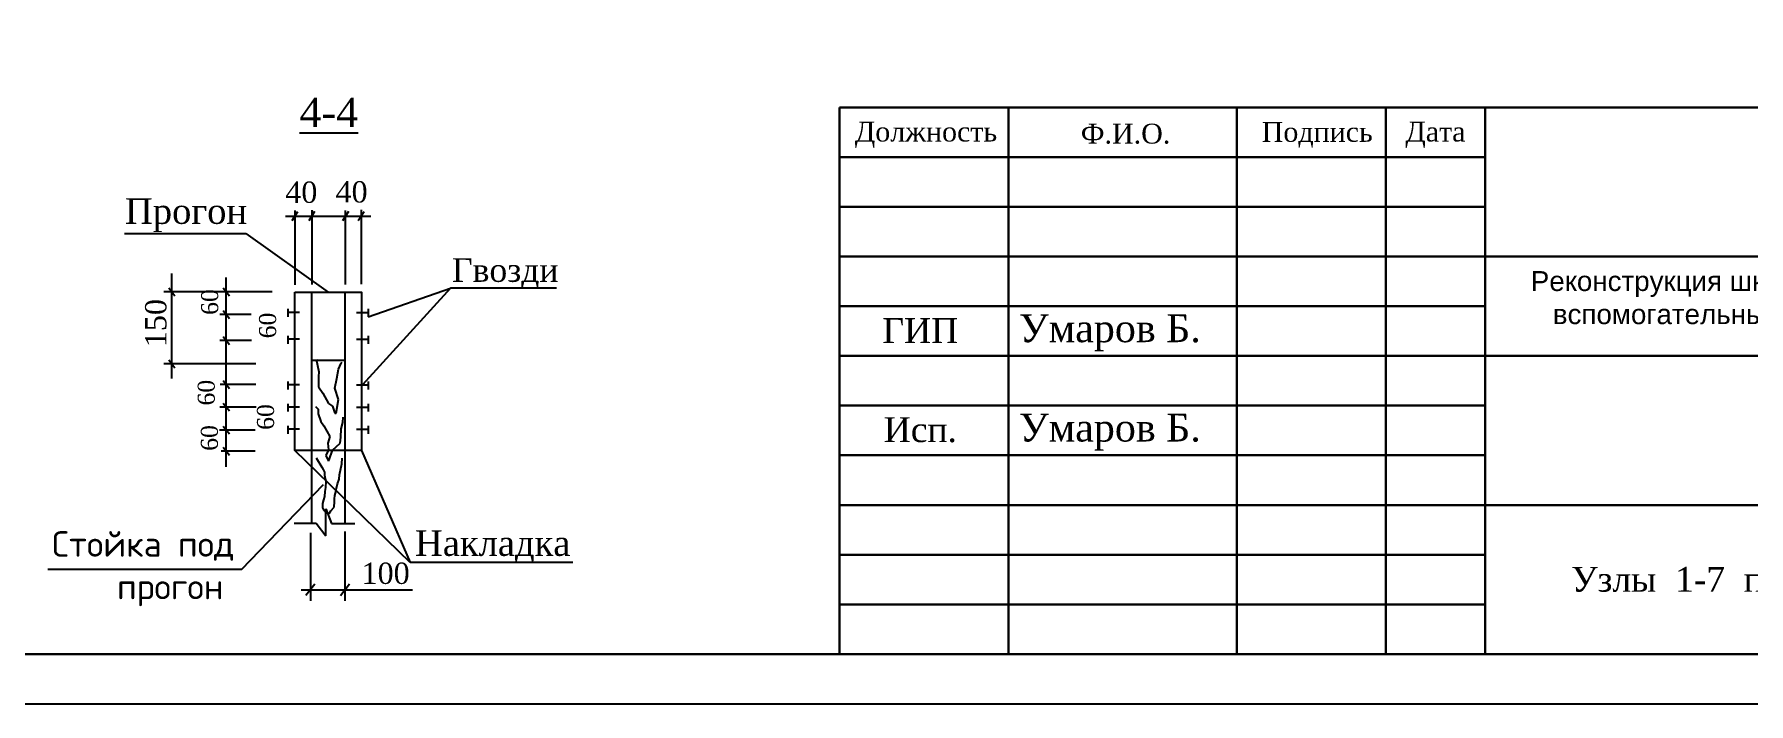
# Model space of a CAD drawing. Header units: millimetres. Extents: x 572274 to 2241483, y -888675 to -304135.
# Drawn here: x 1905251 to 1922516, y -645507 to -638770 of the extents above; entities that cross this region are included whole.
import ezdxf

# ---------------------------------------------------------------- set-up
doc = ezdxf.new("R2010")
doc.units = ezdxf.units.MM
doc.linetypes.add('ACAD_ISO02W100', pattern=[15, 12, -3])
doc.layers.add('стены', color=250, linetype='Continuous', lineweight=30)
doc.styles.add('ISOCPEUR', font='isocpeui.ttf', dxfattribs={"height": 300})
doc.styles.get("Standard").update_dxf_attribs({"font": 'isocpeur.ttf'})
doc.styles.add('WMF-Times New Roman0', font='times.ttf')

# ---------------------------------------------------------------- blocks, each defined once
blk = doc.blocks.new('12')
at = {"color": 5, "lineweight": 30}
for p, q in [((4038680, 3054550), (4038680, 3049050)), ((4038680, 3054550), (4038680, 3049050)), ((4038680, 3054550), (4038680, 3049050)), ((4057180, 3054550), (4038680, 3054550)), ((4057180, 3054550), (4038680, 3054550)), ((4057180, 3054550), (4038680, 3054550)), ((4040380, 3054550), (4040380, 3049050)), ((4040380, 3054550), (4040380, 3049050)), ((4042680, 3054550), (4042680, 3049050)), ((4044180, 3054550), (4044180, 3049050)), ((4045180, 3054550), (4045180, 3049050)), ((4045180, 3054050), (4038680, 3054050)), ((4045180, 3053550), (4038680, 3053550)), ((4057180, 3053050), (4038680, 3053050)), ((4045180, 3052550), (4038680, 3052550)), ((4038680, 3052050), (4057180, 3052050)), ((4038680, 3051550), (4045180, 3051550)), ((4038680, 3051050), (4045180, 3051050)), ((4038680, 3050550), (4057180, 3050550)), ((4038680, 3050050), (4045180, 3050050)), ((4038680, 3049550), (4045180, 3049550)), ((4038680, 3049050), (4057180, 3049050))]:
    blk.add_line(p, q, dxfattribs=at)

msp = doc.modelspace()

# ---------------------------------------------------------------- linework, layer by layer
at = {"lineweight": 25, "ltscale": 100}
msp.add_lwpolyline([(1890361.068, -645507.415), (1932361.068, -645507.415), (1932361.068, -615807.415), (1890361.068, -615807.415)], close=True, dxfattribs=at)
at = {"color": 1, "lineweight": 30}
msp.add_lwpolyline([(1892361.068, -645007.415), (1931861.068, -645007.415), (1931861.068, -616307.415), (1892361.068, -616307.415)], close=True, dxfattribs=at)
at = {"layer": 'стены', "color": 0, "linetype": 'ByBlock', "lineweight": -2, "ltscale": 3}
for p, q in [((1907781.681, -640599.922), (1908641.299, -640599.922)), ((1907902.011, -640557.433), (1907843.258, -640648.771)), ((1907873.327, -640543.314), (1907873.327, -641292.163)), ((1908073.92, -640555.257), (1908015.168, -640646.596)), ((1908044.493, -640539.509), (1908044.493, -641288.358)), ((1908413.387, -640555.257), (1908354.635, -640646.596)), ((1908383.007, -640543.314), (1908383.007, -641288.358)), ((1908572.243, -640557.433), (1908513.49, -640648.771)), ((1908543.121, -640535.74), (1908543.121, -641284.589)), ((1906159.286, -640775.862), (1907382.602, -640775.862)), ((1907382.602, -640775.862), (1908209.256, -641364.273)), ((1906633.61, -641179.265), (1906633.61, -642234.883)), ((1907181.145, -641218.043), (1907181.145, -643122.463)), ((1906555.938, -641358.064), (1907647.703, -641358.064)), ((1906604.837, -641321.218), (1906667.484, -641401.442)), ((1907152.372, -641321.218), (1907215.019, -641401.442)), ((1909442.581, -641323.781), (1908554.736, -642299.754)), ((1908613.176, -641614.273), (1909442.581, -641323.781)), ((1910510.195, -641323.781), (1909442.581, -641323.781)), ((1907152.372, -641551.742), (1907215.019, -641631.966)), ((1907922.763, -641568.962), (1907804.79, -641568.962)), ((1907805.337, -641534.029), (1907805.337, -641614.273)), ((1908495.749, -641568.962), (1908613.723, -641568.962)), ((1908613.176, -641534.029), (1908613.176, -641614.273)), ((1907119.356, -641588.588), (1907435.152, -641588.588)), ((1907119.356, -641847.906), (1907437.164, -641847.906)), ((1907152.372, -641811.059), (1907215.019, -641891.283)), ((1907922.763, -641839.432), (1907804.79, -641839.432)), ((1907805.337, -641804.499), (1907805.337, -641884.743)), ((1908495.749, -641839.432), (1908613.723, -641839.432)), ((1908613.176, -641804.499), (1908613.176, -641884.743)), ((1906556.008, -642083.978), (1907481.569, -642083.978)), ((1906604.837, -642047.132), (1906667.484, -642127.356)), ((1908089.956, -642040.157), (1908116.214, -642168.771)), ((1908315.823, -642139.897), (1908342.089, -642079.529)), ((1908342.089, -642079.529), (1908349.966, -642069.031)), ((1907152.372, -642256.095), (1907215.019, -642336.319)), ((1908116.214, -642168.771), (1908113.585, -642213.392)), ((1908113.585, -642213.392), (1908113.585, -642318.386)), ((1908276.423, -642331.508), (1908297.433, -642234.393)), ((1908297.433, -642234.393), (1908315.823, -642139.897)), ((1907123.442, -642292.941), (1907481.474, -642292.941)), ((1907922.763, -642299.754), (1907804.79, -642299.754)), ((1907805.337, -642264.821), (1907805.337, -642345.065)), ((1908113.585, -642318.386), (1908158.242, -642381.378)), ((1908158.242, -642381.378), (1908213.394, -642486.372)), ((1908315.823, -642444.375), (1908276.423, -642331.508)), ((1908495.749, -642299.754), (1908613.723, -642299.754)), ((1908613.176, -642264.821), (1908613.176, -642345.065)), ((1907119.417, -642518.08), (1907485.499, -642518.08)), ((1907152.372, -642481.234), (1907215.019, -642561.458)), ((1907922.763, -642522.844), (1907804.79, -642522.844)), ((1907805.337, -642487.911), (1907805.337, -642568.155)), ((1908082.036, -642515.081), (1908108.328, -642544.635)), ((1908108.328, -642544.635), (1908108.328, -642590.606)), ((1908108.328, -642590.606), (1908137.9, -642667.77)), ((1908213.394, -642486.372), (1908252.785, -642512.617)), ((1908252.785, -642512.617), (1908276.423, -642583.487)), ((1908276.423, -642583.487), (1908289.556, -642583.487)), ((1908289.556, -642583.487), (1908315.823, -642444.375)), ((1908495.749, -642522.844), (1908613.723, -642522.844)), ((1908613.176, -642487.911), (1908613.176, -642568.155)), ((1907117.465, -642749.639), (1907475.497, -642749.639)), ((1907152.372, -642712.793), (1907215.019, -642793.016)), ((1907922.763, -642744.585), (1907804.79, -642744.585)), ((1907805.337, -642709.652), (1907805.337, -642789.896)), ((1908137.9, -642667.77), (1908165.823, -642712.101)), ((1908165.823, -642712.101), (1908226.614, -642817.18)), ((1908336.685, -642825.388), (1908341.612, -642740.016)), ((1908341.612, -642740.016), (1908356.393, -642675.984)), ((1908356.393, -642675.984), (1908362.969, -642625.084)), ((1908495.749, -642744.585), (1908613.723, -642744.585)), ((1908613.176, -642709.652), (1908613.176, -642789.896)), ((1907152.372, -642924.21), (1907215.019, -643004.434)), ((1908226.614, -642817.18), (1908206.897, -642886.141)), ((1908206.897, -642886.141), (1908213.472, -642953.458)), ((1908254.537, -642955.097), (1908331.758, -642884.496)), ((1908331.758, -642884.496), (1908336.685, -642825.388)), ((1907131.579, -642961.056), (1907475.532, -642961.056)), ((1909036.926, -644086.589), (1907874.125, -642960.401)), ((1908090.147, -643034.421), (1908146.002, -643128.007)), ((1908213.472, -642953.458), (1908185.54, -643010.921)), ((1908185.54, -643010.921), (1908215.112, -643065.1)), ((1908215.112, -643065.1), (1908220.039, -643051.968)), ((1908220.039, -643051.968), (1908254.537, -642955.097)), ((1908323.43, -643205.172), (1908348.075, -643093.524)), ((1908348.075, -643093.524), (1908351.362, -643036.061)), ((1908545.116, -642960.401), (1909036.926, -644086.589)), ((1908146.002, -643128.007), (1908159.127, -643149.998)), ((1908159.127, -643149.998), (1908172.286, -643177.262)), ((1908172.286, -643177.262), (1908172.286, -643206.816)), ((1908172.286, -643206.816), (1908187.076, -643270.849)), ((1908187.076, -643270.849), (1908182.149, -643329.952)), ((1908292.219, -643352.942), (1908305.361, -643295.474)), ((1908305.361, -643295.474), (1908321.791, -643246.219)), ((1908321.791, -643246.219), (1908323.43, -643205.172)), ((1907336.878, -644156.99), (1908161.911, -643301.037)), ((1908162.431, -643454.736), (1908154.217, -643494.139)), ((1908173.934, -643421.898), (1908162.431, -643454.736)), ((1908175.573, -643370.998), (1908173.934, -643421.898)), ((1908182.149, -643329.952), (1908175.573, -643370.998)), ((1908272.502, -643446.528), (1908275.79, -643413.69)), ((1908272.502, -643472.798), (1908272.502, -643446.528)), ((1908275.79, -643413.69), (1908284.005, -643389.06)), ((1908284.005, -643389.06), (1908292.219, -643352.942)), ((1908154.217, -643494.139), (1908154.217, -643536.83)), ((1908154.217, -643536.83), (1908167.359, -643561.455)), ((1908167.359, -643561.455), (1908177.213, -643569.663)), ((1908177.213, -643569.663), (1908182.149, -643572.948)), ((1908185.983, -643819.643), (1908185.983, -643545.298)), ((1908185.983, -643545.298), (1908244.006, -643692.509)), ((1908221.574, -643594.293), (1908236.364, -643566.384)), ((1908236.364, -643566.384), (1908270.863, -643528.617)), ((1908270.863, -643528.617), (1908272.502, -643472.798)), ((1907869.068, -643690.279), (1908087.779, -643690.279)), ((1908031.611, -643786.195), (1908031.611, -644471.571)), ((1908087.779, -643690.279), (1908185.983, -643819.643)), ((1908244.006, -643692.509), (1908478.348, -643692.509)), ((1908378.635, -643773.807), (1908378.635, -644471.571)), ((1907336.878, -644156.99), (1905387.728, -644156.99)), ((1910674.388, -644086.589), (1909036.926, -644086.589)), ((1908077.243, -644303.338), (1907986.339, -644420.145)), ((1908425.418, -644304.83), (1908334.515, -644421.637)), ((1909059.506, -644363.733), (1907938.993, -644363.733))]:
    msp.add_line(p, q, dxfattribs=at)
for points in [[(1907874.125, -641364.273), (1908544.387, -641364.273), (1908545.116, -642960.401), (1907874.125, -642960.401)], [(1908047.095, -641364.273), (1908378.028, -641364.273), (1908378.028, -642052.554), (1908047.095, -642052.554)]]:
    msp.add_lwpolyline(points, close=True, dxfattribs=at)
for points in [[(1908047.095, -643690.279), (1908047.095, -641364.273)], [(1908378.791, -641364.273), (1908378.791, -643692.509)]]:
    msp.add_lwpolyline(points, dxfattribs=at)

# ---------------------------------------------------------------- block references
msp.add_blockref('12', (-2125318.932, -3694057.772))

# ---------------------------------------------------------------- texts
at = {"linetype": 'ACAD_ISO02W100', "ltscale": 70, "style": 'WMF-Times New Roman0'}
msp.add_text('Узлы  1-7  по устройству кровли.', height=250, dxfattribs=at).set_placement((1920726.945, -644380.759))
at = {"color": 0, "linetype": 'ByBlock', "lineweight": 25, "insert": (1907921.068, -639407.891), "char_height": 293.75058, "width": 3036.74679, "attachment_point": 1}
msp.add_mtext('{\\fTimes New Roman|b0|i0|c204|p18;\\L4-4}', dxfattribs=at)
at = {"color": 1, "linetype": 'ByBlock', "ltscale": 30, "char_height": 200, "attachment_point": 5}
for s, insert, width in [('{\\fTimes New Roman|b0|i0|c204|p18;\\C256;Должность}', (1914230.587, -639782.04), 2025.66353), ('{\\fTimes New Roman|b0|i0|c204|p18;\\C256;Ф\\fTimes New Roman|b0|i0|c161|p18;.\\fTimes New Roman|b0|i0|c204|p18;И\\fTimes New Roman|b0|i0|c161|p18;.\\fTimes New Roman|b0|i0|c204|p18;О\\fTimes New Roman|b0|i0|c161|p18;.}', (1916240.587, -639772.04), 1404.02516), ('{\\fTimes New Roman|b0|i0|c204|p18;\\C256;Подпись}', (1918170.587, -639782.04), 1404.02516), ('{\\fTimes New Roman|b0|i0|c204|p18;\\C256;Дата}', (1919360.587, -639782.04), 1404.02516)]:
    msp.add_mtext(s, dxfattribs=dict(at, insert=insert, width=width))
at = {"color": 0, "linetype": 'ByBlock', "lineweight": 30, "attachment_point": 1}
for s, insert, char_height, width in [('{\\fTimes New Roman|b0|i0|c204|p18;40}', (1907778.062, -640252.325), 214.18156, 4776.91977), ('{\\fTimes New Roman|b0|i0|c204|p18;40}', (1908284.383, -640248.81), 214.18156, 4776.91977), ('{\\fTimes New Roman|b0|i0|c204|p18;Прогон }', (1906164.055, -640420.975), 257.01787, 4776.91977), ('{\\fTimes New Roman|b0|i0|c204|p18;Гвозди}', (1909457.836, -641024.583), 237.28206, 4410.11106), ('Стойка под\\P    прогон', (1905428.745, -643771.29), 257.0179, 4776.91977), ('{\\fTimes New Roman|b0|i0|c204|p18;Накладка\\P }', (1909084.321, -643762.833), 257.01787, 4776.91977), ('{\\fTimes New Roman|b0|i0|c204|p18;100}', (1908546.194, -644087.677), 214.18156, 4776.91977)]:
    msp.add_mtext(s, dxfattribs=dict(at, insert=insert, char_height=char_height, width=width))
at = {"color": 0, "linetype": 'ByBlock', "insert": (1925983.307, -641153.87), "char_height": 200, "width": 11599.6853, "attachment_point": 2, "style": 'ISOCPEUR'}
msp.add_mtext('{\\fArial|b0|i0|c204|p34;\\C256;Реконструкция школы №81(с пристройкой учебного корпуса на 140 мест и спортзала с вспомогательными помещениями) в Иштыханском районе Самаркандской области}', dxfattribs=at)
at = {"color": 0, "linetype": 'ByBlock', "lineweight": 30, "width": 4776.91977, "attachment_point": 1, "rotation": 90}
for s, insert, char_height in [('{\\fTimes New Roman|b0|i0|c204|p18;60}', (1906931.244, -641594.361), 171.34525), ('{\\fTimes New Roman|b0|i0|c204|p18;150}', (1906366.892, -641919.586), 214.18156), ('{\\fTimes New Roman|b0|i0|c204|p18;60}', (1907514.304, -641830.219), 171.34525), ('{\\fTimes New Roman|b0|i0|c204|p18;60}', (1906896.62, -642506.632), 171.34525), ('{\\fTimes New Roman|b0|i0|c204|p18;60}', (1907493.564, -642751.739), 171.34525), ('{\\fTimes New Roman|b0|i0|c204|p18;60}', (1906928.535, -642962.428), 171.34525)]:
    msp.add_mtext(s, dxfattribs=dict(at, insert=insert, char_height=char_height))
at = {"linetype": 'ByBlock', "ltscale": 30, "char_height": 250, "width": 1730.06259, "attachment_point": 5}
for s, insert in [('{\\fTimes New Roman|b0|i0|c204|p18;ГИП}', (1914173.606, -641752.04)), ('{\\fTimes New Roman|b0|i0|c204|p18;Исп.}', (1914173.606, -642752.04))]:
    msp.add_mtext(s, dxfattribs=dict(at, insert=insert))
at = {"color": 0, "char_height": 280, "width": 2199.70893, "attachment_point": 1, "style": 'WMF-Times New Roman0'}
for insert in [(1915166.423, -641588.896), (1915166.423, -642588.896)]:
    msp.add_mtext('Умаров Б.', dxfattribs=dict(at, insert=insert))

doc.saveas('drawing.dxf')
